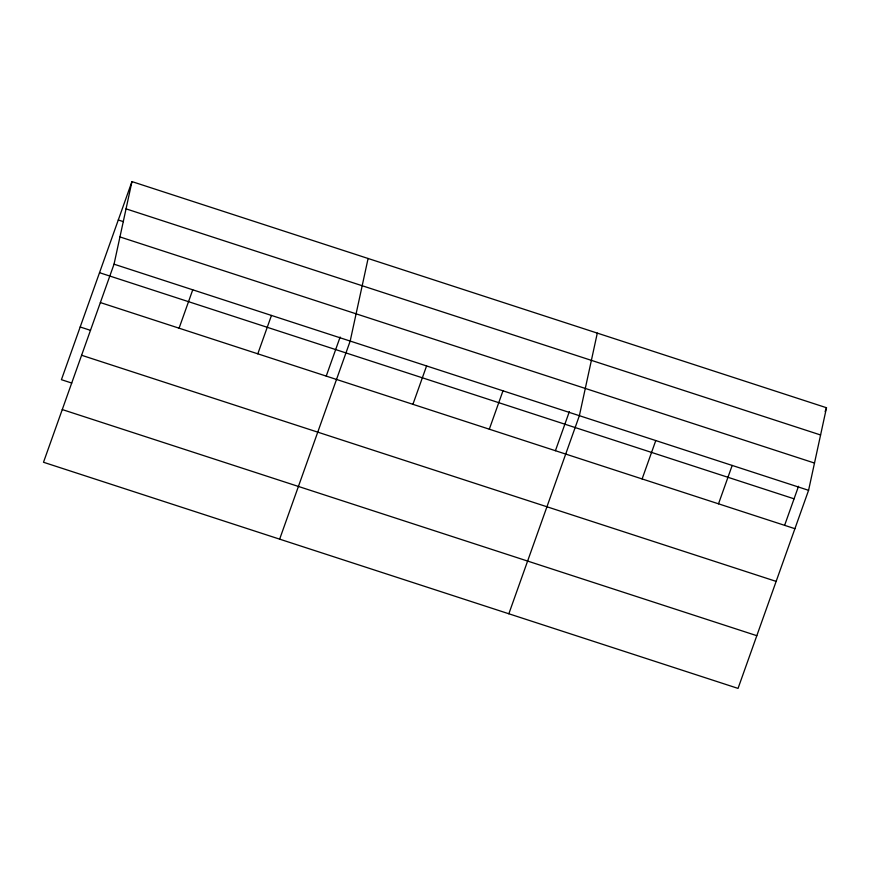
<?xml version="1.0" encoding="UTF-8"?>
<svg xmlns="http://www.w3.org/2000/svg" width="870" height="870" viewBox="0 0 870 870"><rect width="100%" height="100%" fill="white"/><g stroke="black" fill="none" stroke-linecap="round" stroke-linejoin="round"><path stroke-width="1.3" d="M114.035 264.186L131.957 181.602L826.5 407.736L808.578 490.31L738.043 688.398L43.5 462.264L114.035 264.186L808.578 490.31M368.097 258.488L350.186 341.062L279.651 539.15M597.298 333.112L579.376 415.686L508.841 613.774M131.957 181.602L61.422 379.69L71.742 383.05M179.079 328.197L192.749 289.808M257.803 353.818L271.462 315.44M326.228 376.09L340.137 337.027M412.913 404.322L426.583 365.944M489.31 429.193L502.98 390.815M555.419 450.714L569.339 411.64M642.114 478.946L655.784 440.557M718.511 503.817L732.181 465.439M784.62 525.328L798.529 486.265M825.13 411.564L826.5 407.736M126.041 208.854L820.584 434.978M118.287 219.99L123.453 221.665M119.951 236.934L814.494 463.057M99.517 272.691L794.071 498.814M100.365 302.564L794.908 528.688M80.181 326.989L90.513 330.35M81.606 355.264L776.149 581.388M62.27 409.563L756.813 635.687"/></g></svg>
